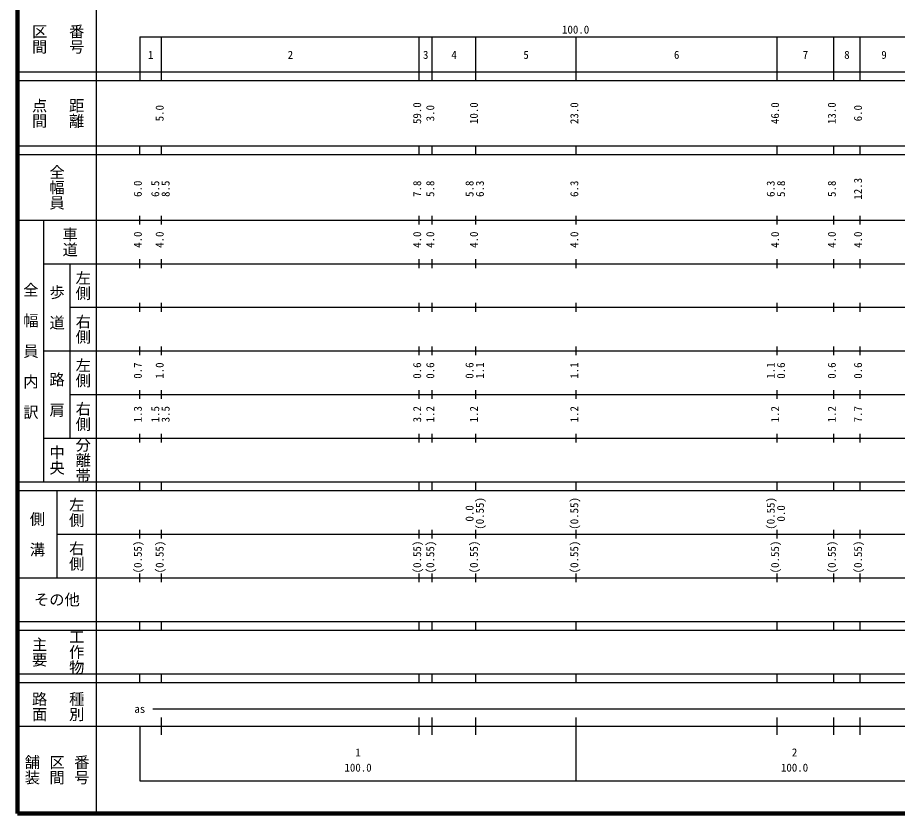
# Model space of a CAD drawing. Units: millimetres on the paper, enlarged 1000 times. Extents: x 40000 to 680000, y 20000 to 380000.
# Drawn here: x 40000 to 241566, y 20000 to 202409 of the extents above; entities that cross this region are included whole.
import ezdxf
from ezdxf.enums import TextEntityAlignment as Align

# ---------------------------------------------------------------- set-up
doc = ezdxf.new("R2010")
doc.units = ezdxf.units.MM
doc.header["$LTSCALE"] = 1000
doc.layers.add('M-TTL', color=2, linetype='Continuous', lineweight=140)
doc.layers.add('M-TTL-BAND', color=7, linetype='Continuous', lineweight=25)
doc.styles.add('@ＭＳ ゴシック', font='')
doc.styles.add('ＭＳ ゴシック', font='')
doc.styles.get('@ＭＳ ゴシック').set_extended_font_data('@MS Gothic')
doc.styles.get('ＭＳ ゴシック').set_extended_font_data('MS Gothic')

msp = doc.modelspace()

# ---------------------------------------------------------------- linework, layer by layer
at = {"layer": 'M-TTL'}
for p, q in [((40000, 380000), (40000, 20000)), ((40000, 20000), (680000, 20000))]:
    msp.add_line(p, q, dxfattribs=at)
at = {"layer": 'M-TTL-BAND'}
for p, q in [((58000, 370000), (58000, 20000)), ((68000, 198000), (579000, 198000)), ((68000, 198000), (68000, 188000)), ((73000, 188000), (73000, 198000)), ((132000, 188000), (132000, 198000)), ((135000, 188000), (135000, 198000)), ((145000, 188000), (145000, 198000)), ((168000, 188000), (168000, 198000)), ((214000, 188000), (214000, 198000)), ((227000, 188000), (227000, 198000)), ((233000, 188000), (233000, 198000)), ((40000, 190000), (579000, 190000)), ((40000, 188000), (579000, 188000)), ((40000, 173000), (579000, 173000)), ((68000, 171000), (68000, 173000)), ((73000, 171000), (73000, 173000)), ((132000, 171000), (132000, 173000)), ((135000, 171000), (135000, 173000)), ((145000, 171000), (145000, 173000)), ((168000, 171000), (168000, 173000)), ((214000, 171000), (214000, 173000)), ((227000, 171000), (227000, 173000)), ((233000, 171000), (233000, 173000)), ((40000, 171000), (579000, 171000)), ((40000, 156000), (579000, 156000)), ((46000, 96000), (46000, 156000)), ((68000, 155000), (68000, 157000)), ((73000, 155000), (73000, 157000)), ((132000, 155000), (132000, 157000)), ((135000, 155000), (135000, 157000)), ((145000, 155000), (145000, 157000)), ((168000, 155000), (168000, 157000)), ((214000, 155000), (214000, 157000)), ((227000, 155000), (227000, 157000)), ((233000, 155000), (233000, 157000)), ((46000, 146000), (579000, 146000)), ((52000, 146000), (52000, 106000)), ((68000, 145000), (68000, 147000)), ((73000, 145000), (73000, 147000)), ((132000, 145000), (132000, 147000)), ((135000, 145000), (135000, 147000)), ((145000, 145000), (145000, 147000)), ((168000, 145000), (168000, 147000)), ((214000, 145000), (214000, 147000)), ((227000, 145000), (227000, 147000)), ((233000, 145000), (233000, 147000)), ((52000, 136000), (579000, 136000)), ((68000, 135000), (68000, 137000)), ((73000, 135000), (73000, 137000)), ((132000, 135000), (132000, 137000)), ((135000, 135000), (135000, 137000)), ((145000, 135000), (145000, 137000)), ((168000, 135000), (168000, 137000)), ((214000, 135000), (214000, 137000)), ((227000, 135000), (227000, 137000)), ((233000, 135000), (233000, 137000)), ((68000, 125000), (68000, 127000)), ((73000, 125000), (73000, 127000)), ((132000, 125000), (132000, 127000)), ((135000, 125000), (135000, 127000)), ((145000, 125000), (145000, 127000)), ((168000, 125000), (168000, 127000)), ((214000, 125000), (214000, 127000)), ((227000, 125000), (227000, 127000)), ((233000, 125000), (233000, 127000)), ((46000, 126000), (579000, 126000)), ((68000, 115000), (68000, 117000)), ((73000, 115000), (73000, 117000)), ((132000, 115000), (132000, 117000)), ((135000, 115000), (135000, 117000)), ((145000, 115000), (145000, 117000)), ((168000, 115000), (168000, 117000)), ((214000, 115000), (214000, 117000)), ((227000, 115000), (227000, 117000)), ((233000, 115000), (233000, 117000)), ((52000, 116000), (579000, 116000)), ((68000, 105000), (68000, 107000)), ((73000, 105000), (73000, 107000)), ((132000, 105000), (132000, 107000)), ((135000, 105000), (135000, 107000)), ((145000, 105000), (145000, 107000)), ((168000, 105000), (168000, 107000)), ((214000, 105000), (214000, 107000)), ((227000, 105000), (227000, 107000)), ((233000, 105000), (233000, 107000)), ((46000, 106000), (579000, 106000)), ((40000, 96000), (579000, 96000)), ((68000, 94000), (68000, 96000)), ((73000, 94000), (73000, 96000)), ((132000, 94000), (132000, 96000)), ((135000, 94000), (135000, 96000)), ((145000, 94000), (145000, 96000)), ((168000, 94000), (168000, 96000)), ((214000, 94000), (214000, 96000)), ((227000, 94000), (227000, 96000)), ((233000, 94000), (233000, 96000)), ((40000, 94000), (579000, 94000)), ((49000, 94000), (49000, 74000)), ((68000, 83000), (68000, 85000)), ((73000, 83000), (73000, 85000)), ((132000, 83000), (132000, 85000)), ((135000, 83000), (135000, 85000)), ((145000, 83000), (145000, 85000)), ((168000, 83000), (168000, 85000)), ((214000, 83000), (214000, 85000)), ((227000, 83000), (227000, 85000)), ((233000, 83000), (233000, 85000)), ((49000, 84000), (579000, 84000)), ((68000, 73000), (68000, 75000)), ((73000, 73000), (73000, 75000)), ((132000, 73000), (132000, 75000)), ((135000, 73000), (135000, 75000)), ((145000, 73000), (145000, 75000)), ((168000, 73000), (168000, 75000)), ((214000, 73000), (214000, 75000)), ((227000, 73000), (227000, 75000)), ((233000, 73000), (233000, 75000)), ((40000, 74000), (579000, 74000)), ((40000, 64000), (579000, 64000)), ((68000, 62000), (68000, 64000)), ((73000, 62000), (73000, 64000)), ((132000, 62000), (132000, 64000)), ((135000, 62000), (135000, 64000)), ((145000, 62000), (145000, 64000)), ((168000, 62000), (168000, 64000)), ((214000, 62000), (214000, 64000)), ((227000, 62000), (227000, 64000)), ((233000, 62000), (233000, 64000)), ((40000, 62000), (579000, 62000)), ((40000, 52000), (579000, 52000)), ((68000, 50000), (68000, 52000)), ((73000, 50000), (73000, 52000)), ((132000, 50000), (132000, 52000)), ((135000, 50000), (135000, 52000)), ((145000, 50000), (145000, 52000)), ((168000, 50000), (168000, 52000)), ((214000, 50000), (214000, 52000)), ((227000, 50000), (227000, 52000)), ((233000, 50000), (233000, 52000)), ((40000, 50000), (579000, 50000)), ((71000, 44000), (565000, 44000)), ((73000, 38000), (73000, 42000)), ((132000, 38000), (132000, 42000)), ((135000, 38000), (135000, 42000)), ((145000, 38000), (145000, 42000)), ((168000, 27500), (168000, 42000)), ((214000, 38000), (214000, 42000)), ((227000, 38000), (227000, 42000)), ((233000, 38000), (233000, 42000)), ((40000, 40000), (579000, 40000)), ((68000, 40000), (68000, 27500)), ((68000, 27500), (579000, 27500))]:
    msp.add_line(p, q, dxfattribs=at)

# ---------------------------------------------------------------- texts
at = {"layer": 'M-TTL-BAND', "style": '@ＭＳ ゴシック'}
for s, p in [('区間', (45000, 197500)), ('番号', (53500, 197500)), ('点間', (45000, 180500)), ('距離', (53500, 180500)), ('全幅員', (49000, 163500)), ('車道', (52000, 151000)), ('左側', (55000, 141000)), ('全\u3000幅\u3000員\u3000内\u3000訳', (43000, 126000)), ('歩\u3000道', (49000, 136000)), ('右側', (55000, 131000)), ('左側', (55000, 121000)), ('路\u3000肩', (49000, 116000)), ('右側', (55000, 111000)), ('分離帯', (55000, 101000)), ('中央', (49000, 101000)), ('左側', (53500, 89000)), ('側\u3000溝', (44500, 84000)), ('右側', (53500, 79000)), ('工作物', (53500, 57000)), ('主要', (45000, 57000)), ('路面', (45000, 44500)), ('種別', (53500, 44500)), ('舗装', (43333, 30000)), ('区間', (49000, 30000)), ('番号', (54667, 30000))]:
    msp.add_text(s, height=2566, rotation=270, dxfattribs=at).set_placement(p, align=Align.MIDDLE_CENTER)
at = {"layer": 'M-TTL-BAND', "style": 'ＭＳ ゴシック'}
for s, p in [('100.0', (167844, 198195)), ('1', (70500, 192405)), ('2', (102500, 192405)), ('3', (133500, 192405)), ('4', (140000, 192405)), ('5', (156500, 192405)), ('6', (191000, 192405)), ('7', (220500, 192405)), ('8', (230000, 192405)), ('9', (238500, 192405)), ('as', (68000, 42500)), ('1', (118000, 32523)), ('2', (218000, 32523)), ('100.0', (118000, 29033)), ('100.0', (218000, 29033))]:
    msp.add_text(s, height=1833, dxfattribs=at).set_placement(p, align=Align.BOTTOM_CENTER)
for s, p in [('5.0', (74000, 180500)), ('59.0', (133000, 180500)), ('3.0', (136000, 180500)), ('10.0', (146000, 180500)), ('23.0', (169000, 180500)), ('46.0', (215000, 180500)), ('13.0', (228000, 180500)), ('6.0', (234000, 180500)), ('12.3', (234000, 163174)), ('6.0', (69000, 163174)), ('6.5', (73000, 163174)), ('8.5', (75370, 163174)), ('7.8', (133000, 163174)), ('5.8', (136000, 163174)), ('5.8', (145000, 163174)), ('6.3', (147370, 163174)), ('6.3', (169000, 163174)), ('6.3', (214000, 163174)), ('5.8', (216370, 163174)), ('5.8', (228000, 163174)), ('4.0', (69000, 151500)), ('4.0', (74000, 151500)), ('4.0', (133000, 151500)), ('4.0', (136000, 151500)), ('4.0', (146000, 151500)), ('4.0', (169000, 151500)), ('4.0', (215000, 151500)), ('4.0', (228000, 151500)), ('4.0', (234000, 151500)), ('0.7', (69000, 121500)), ('1.0', (74000, 121500)), ('0.6', (133000, 121500)), ('0.6', (136000, 121500)), ('0.6', (145000, 121500)), ('1.1', (147370, 121500)), ('1.1', (169000, 121500)), ('1.1', (214000, 121500)), ('0.6', (216370, 121500)), ('0.6', (228000, 121500)), ('0.6', (234000, 121500)), ('1.3', (69000, 111500)), ('1.5', (73000, 111500)), ('3.5', (75370, 111500)), ('3.2', (133000, 111500)), ('1.2', (136000, 111500)), ('1.2', (146000, 111500)), ('1.2', (169000, 111500)), ('1.2', (215000, 111500)), ('1.2', (228000, 111500)), ('7.7', (234000, 111500)), ('(0.55)', (147370, 88764)), ('(0.55)', (169000, 88764)), ('(0.55)', (214000, 88764)), ('0.0', (145000, 88764)), ('0.0', (216370, 88764)), ('(0.55)', (69000, 78764)), ('(0.55)', (74000, 78764)), ('(0.55)', (133000, 78764)), ('(0.55)', (136000, 78764)), ('(0.55)', (146000, 78764)), ('(0.55)', (169000, 78764)), ('(0.55)', (215000, 78764)), ('(0.55)', (228000, 78764)), ('(0.55)', (234000, 78764))]:
    msp.add_text(s, height=1833, rotation=90, dxfattribs=at).set_placement(p, align=Align.BOTTOM_CENTER)
msp.add_text('その他', height=2566, dxfattribs=at).set_placement((49000, 69000), align=Align.MIDDLE_CENTER)

doc.saveas('drawing.dxf')
